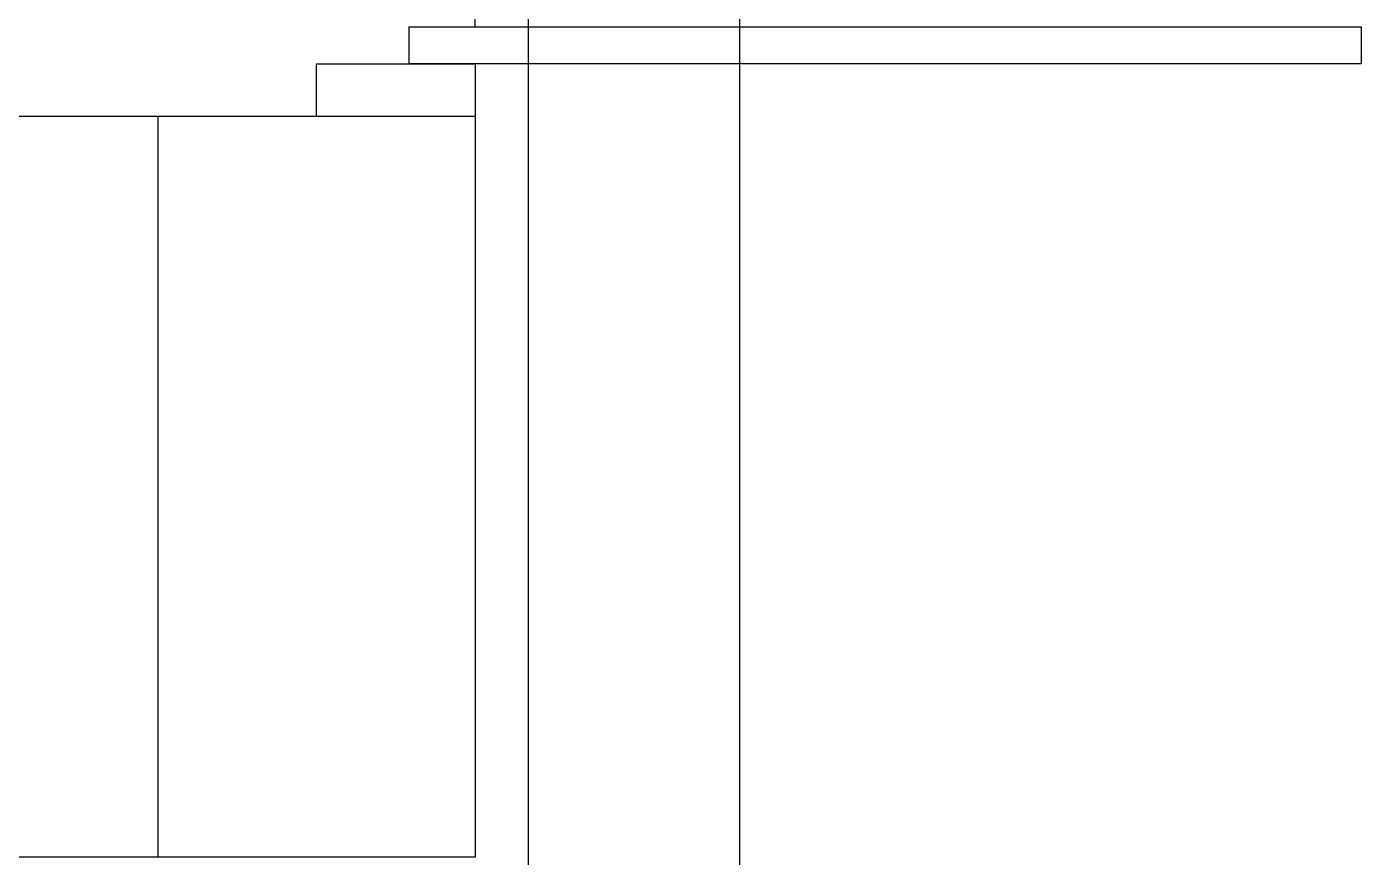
# Model space of a CAD drawing. Header units: millimetres. Extents: x -27104 to 125781, y -3376 to 46996.
# Drawn here: x 56198.26 to 56222.93, y 18936.36 to 18951.72 of the extents above; entities that cross this region are included whole.
import ezdxf

# ---------------------------------------------------------------- set-up
doc = ezdxf.new("R2010")
doc.units = ezdxf.units.MM
doc.header["$LTSCALE"] = 100
doc.header["$MEASUREMENT"] = 0
doc.layers.get('0').update_dxf_attribs({"linetype": 'CONTINUOUS'})
doc.layers.add('ELE9', color=9, linetype='CONTINUOUS')

# ---------------------------------------------------------------- blocks, each defined once
blk = doc.blocks.new('A$C37502152')
at = {"ltscale": 1000}
blk.add_wipeout([(1400, 246), (0, 246), (0, 0), (1400, 0)], dxfattribs=at)
blk = doc.blocks.new('ggtyu')
at = {"layer": 'ELE9', "color": 253, "ltscale": 0.1}
for p, q in [((56011.222, 19113.854), (56011.222, 19100.159)), ((56017.091, 19113.854), (56017.091, 19100.159))]:
    blk.add_line(p, q, dxfattribs=at)
for points in [[(56017.091, 19115.517), (56017.091, 19132.44)], [(56011.222, 19113.854), (56008.287, 19113.854)], [(56017.091, 19113.854), (56011.222, 19113.854)], [(56011.222, 19100.159), (56008.287, 19100.159)]]:
    blk.add_lwpolyline(points, dxfattribs=at)
at = {"layer": 'ELE9', "color": 253}
for points in [[(56033.475, 19115.517), (56033.475, 19114.832), (56015.868, 19114.832), (56015.868, 19115.517)], [(56014.156, 19113.854), (56014.156, 19114.832), (56017.091, 19114.832), (56017.091, 19113.854)]]:
    blk.add_lwpolyline(points, close=True, dxfattribs=at)
at = {"layer": 'ELE9', "color": 253, "ltscale": 0.1, "xscale": 0.01956378461538462, "yscale": 0.01956378461538462, "zscale": 0.01956378461538462, "rotation": 90}
blk.add_blockref('A$C37502152', (56017.091, 19072.77), dxfattribs=at)
at = {"layer": 'ELE9', "color": 253, "ltscale": 0.1}
for points in [[(56018.069, 19219.498), (56018.069, 18938.758), (56000.461, 18938.758)], [(56000.461, 18934.845), (56021.982, 18934.845), (56021.982, 19219.498)], [(56017.091, 19100.159), (56011.222, 19100.159)]]:
    blk.add_lwpolyline(points, dxfattribs=at)

msp = doc.modelspace()

# ---------------------------------------------------------------- block references
msp.add_blockref('ggtyu', (189.458, -163.799))

doc.saveas('drawing.dxf')
